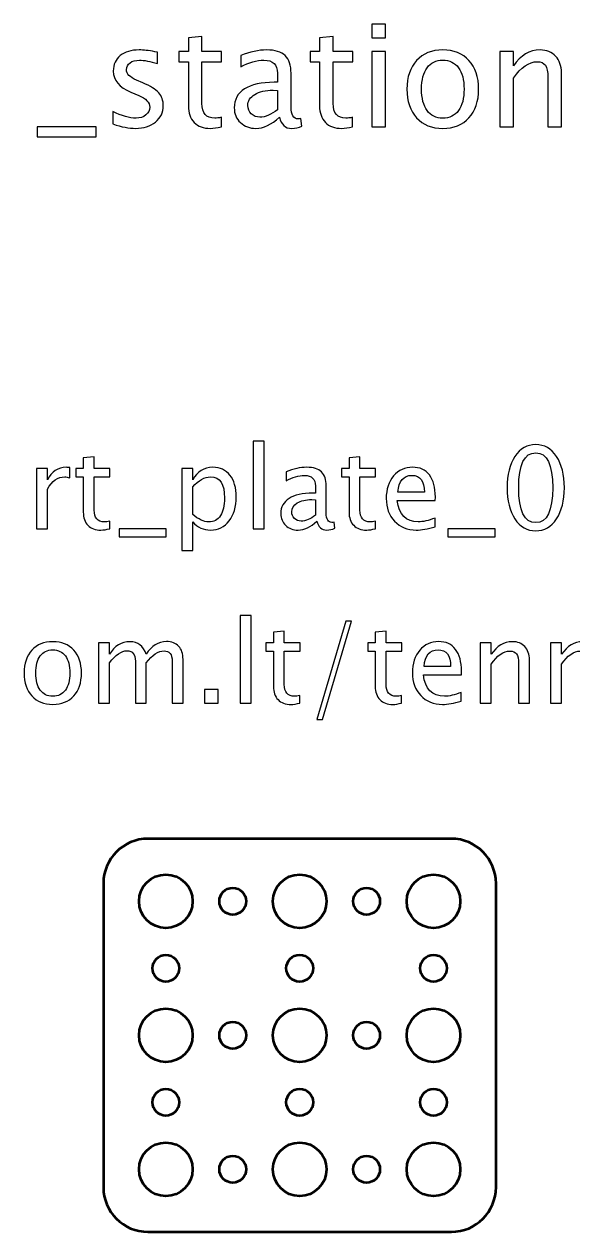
# Model space of a CAD drawing. Header units: centimetres. Extents: x -21.6 to 21.6, y -13.7 to 21.9.
# Drawn here: x -10.59 to -4.44, y 8.3 to 21.82 of the extents above; entities that cross this region are included whole.
import ezdxf

# ---------------------------------------------------------------- set-up
doc = ezdxf.new("R2010")
doc.units = ezdxf.units.CM
doc.header["$MEASUREMENT"] = 0
doc.layers.add('Layer 1', color=7, linetype='Continuous')

msp = doc.modelspace()

# ---------------------------------------------------------------- linework, layer by layer
at = {"layer": 'Layer 1', "lineweight": 53}
for centre, major_axis in [((-8.99999, 11.99999), (0, 0.30001)), ((-7.49999, 11.99999), (0, 0.30001)), ((-5.99999, 11.99999), (0, 0.30001)), ((-8.25, 12), (0, 0.15)), ((-6.75, 12), (0, 0.15)), ((-9, 11.25), (0, 0.15)), ((-7.5, 11.25), (0, 0.15)), ((-6, 11.25), (0, 0.15)), ((-8.99999, 10.49999), (0, 0.30001)), ((-7.49999, 10.49999), (0, 0.30001)), ((-5.99999, 10.49999), (0, 0.30001)), ((-8.25, 10.5), (0, 0.15)), ((-6.75, 10.5), (0, 0.15)), ((-9, 9.75), (0, 0.15)), ((-7.5, 9.75), (0, 0.15)), ((-6, 9.75), (0, 0.15)), ((-8.99999, 8.99999), (0, 0.30001)), ((-7.49999, 8.99999), (0, 0.30001)), ((-5.99999, 8.99999), (0, 0.30001)), ((-8.25, 9), (0, 0.15)), ((-6.75, 9), (0, 0.15))]:
    msp.add_ellipse(centre, major_axis=major_axis, ratio=1, dxfattribs=at)
at = {"layer": 'Layer 1'}
for points, knots in [([(-6.68978, 21.6658), (-6.68978, 21.6658), (-6.68978, 21.8182), (-6.68978, 21.8182), (-6.68978, 21.8182), (-6.68978, 21.8182), (-6.53738, 21.8182), (-6.53738, 21.8182), (-6.53738, 21.8182), (-6.53738, 21.8182), (-6.53738, 21.6658), (-6.53738, 21.6658), (-6.53738, 21.6658), (-6.53738, 21.6658), (-6.68978, 21.6658), (-6.68978, 21.6658)], [0, 0, 0, 0, 0.2, 0.2, 0.2, 0.2, 0.4, 0.4, 0.4, 0.4, 0.6, 0.6, 0.6, 0.6, 1, 1, 1, 1]), ([(-8.37756, 20.6707), (-8.42466, 20.65774), (-8.46567, 20.65139), (-8.50033, 20.65139), (-8.50033, 20.65139), (-8.57812, 20.65139), (-8.63871, 20.67362), (-8.6821, 20.71807), (-8.6821, 20.71807), (-8.72575, 20.76252), (-8.74745, 20.82416), (-8.74745, 20.90327), (-8.74745, 20.90327), (-8.74745, 20.90327), (-8.74745, 21.39752), (-8.74745, 21.39752), (-8.74745, 21.39752), (-8.74745, 21.39752), (-8.85275, 21.39752), (-8.85275, 21.39752), (-8.85275, 21.39752), (-8.85275, 21.39752), (-8.85275, 21.51182), (-8.85275, 21.51182), (-8.85275, 21.51182), (-8.85275, 21.51182), (-8.74745, 21.51182), (-8.74745, 21.51182), (-8.74745, 21.51182), (-8.74745, 21.51182), (-8.74745, 21.66395), (-8.74745, 21.66395), (-8.74745, 21.66395), (-8.74745, 21.66395), (-8.59505, 21.6785), (-8.59505, 21.6785), (-8.59505, 21.6785), (-8.59505, 21.6785), (-8.59505, 21.51182), (-8.59505, 21.51182), (-8.59505, 21.51182), (-8.59505, 21.51182), (-8.37439, 21.51182), (-8.37439, 21.51182), (-8.37439, 21.51182), (-8.37439, 21.51182), (-8.37439, 21.39752), (-8.37439, 21.39752), (-8.37439, 21.39752), (-8.37439, 21.39752), (-8.59505, 21.39752), (-8.59505, 21.39752), (-8.59505, 21.39752), (-8.59505, 21.39752), (-8.59505, 20.93079), (-8.59505, 20.93079), (-8.59505, 20.93079), (-8.59505, 20.82072), (-8.54716, 20.76569), (-8.45165, 20.76569), (-8.45165, 20.76569), (-8.43127, 20.76569), (-8.40667, 20.76913), (-8.37756, 20.77574), (-8.37756, 20.77574), (-8.37756, 20.77574), (-8.37756, 20.6707), (-8.37756, 20.6707)], [0, 0, 0, 0, 0.05555556, 0.05555556, 0.05555556, 0.05555556, 0.11111111, 0.11111111, 0.11111111, 0.11111111, 0.16666667, 0.16666667, 0.16666667, 0.16666667, 0.22222222, 0.22222222, 0.22222222, 0.22222222, 0.27777778, 0.27777778, 0.27777778, 0.27777778, 0.33333333, 0.33333333, 0.33333333, 0.33333333, 0.38888889, 0.38888889, 0.38888889, 0.38888889, 0.44444444, 0.44444444, 0.44444444, 0.44444444, 0.5, 0.5, 0.5, 0.5, 0.55555556, 0.55555556, 0.55555556, 0.55555556, 0.61111111, 0.61111111, 0.61111111, 0.61111111, 0.66666667, 0.66666667, 0.66666667, 0.66666667, 0.72222222, 0.72222222, 0.72222222, 0.72222222, 0.77777778, 0.77777778, 0.77777778, 0.77777778, 0.83333333, 0.83333333, 0.83333333, 0.83333333, 0.88888889, 0.88888889, 0.88888889, 0.88888889, 1, 1, 1, 1]), ([(-6.90727, 20.6707), (-6.95437, 20.65774), (-6.99538, 20.65139), (-7.03004, 20.65139), (-7.03004, 20.65139), (-7.10783, 20.65139), (-7.16842, 20.67362), (-7.21181, 20.71807), (-7.21181, 20.71807), (-7.25546, 20.76252), (-7.27716, 20.82416), (-7.27716, 20.90327), (-7.27716, 20.90327), (-7.27716, 20.90327), (-7.27716, 21.39752), (-7.27716, 21.39752), (-7.27716, 21.39752), (-7.27716, 21.39752), (-7.38246, 21.39752), (-7.38246, 21.39752), (-7.38246, 21.39752), (-7.38246, 21.39752), (-7.38246, 21.51182), (-7.38246, 21.51182), (-7.38246, 21.51182), (-7.38246, 21.51182), (-7.27716, 21.51182), (-7.27716, 21.51182), (-7.27716, 21.51182), (-7.27716, 21.51182), (-7.27716, 21.66395), (-7.27716, 21.66395), (-7.27716, 21.66395), (-7.27716, 21.66395), (-7.12476, 21.6785), (-7.12476, 21.6785), (-7.12476, 21.6785), (-7.12476, 21.6785), (-7.12476, 21.51182), (-7.12476, 21.51182), (-7.12476, 21.51182), (-7.12476, 21.51182), (-6.9041, 21.51182), (-6.9041, 21.51182), (-6.9041, 21.51182), (-6.9041, 21.51182), (-6.9041, 21.39752), (-6.9041, 21.39752), (-6.9041, 21.39752), (-6.9041, 21.39752), (-7.12476, 21.39752), (-7.12476, 21.39752), (-7.12476, 21.39752), (-7.12476, 21.39752), (-7.12476, 20.93079), (-7.12476, 20.93079), (-7.12476, 20.93079), (-7.12476, 20.82072), (-7.07687, 20.76569), (-6.98136, 20.76569), (-6.98136, 20.76569), (-6.96098, 20.76569), (-6.93638, 20.76913), (-6.90727, 20.77574), (-6.90727, 20.77574), (-6.90727, 20.77574), (-6.90727, 20.6707), (-6.90727, 20.6707)], [0, 0, 0, 0, 0.05555556, 0.05555556, 0.05555556, 0.05555556, 0.11111111, 0.11111111, 0.11111111, 0.11111111, 0.16666667, 0.16666667, 0.16666667, 0.16666667, 0.22222222, 0.22222222, 0.22222222, 0.22222222, 0.27777778, 0.27777778, 0.27777778, 0.27777778, 0.33333333, 0.33333333, 0.33333333, 0.33333333, 0.38888889, 0.38888889, 0.38888889, 0.38888889, 0.44444444, 0.44444444, 0.44444444, 0.44444444, 0.5, 0.5, 0.5, 0.5, 0.55555556, 0.55555556, 0.55555556, 0.55555556, 0.61111111, 0.61111111, 0.61111111, 0.61111111, 0.66666667, 0.66666667, 0.66666667, 0.66666667, 0.72222222, 0.72222222, 0.72222222, 0.72222222, 0.77777778, 0.77777778, 0.77777778, 0.77777778, 0.83333333, 0.83333333, 0.83333333, 0.83333333, 0.88888889, 0.88888889, 0.88888889, 0.88888889, 1, 1, 1, 1]), ([(-9.59332, 20.7006), (-9.59332, 20.7006), (-9.59332, 20.8403), (-9.59332, 20.8403), (-9.59332, 20.8403), (-9.49357, 20.79056), (-9.40706, 20.76569), (-9.33324, 20.76569), (-9.33324, 20.76569), (-9.28932, 20.76569), (-9.2528, 20.7776), (-9.22396, 20.80141), (-9.22396, 20.80141), (-9.19512, 20.82496), (-9.18057, 20.85459), (-9.18057, 20.89031), (-9.18057, 20.89031), (-9.18057, 20.94243), (-9.22105, 20.98556), (-9.30202, 21.01969), (-9.30202, 21.01969), (-9.30202, 21.01969), (-9.39118, 21.05753), (-9.39118, 21.05753), (-9.39118, 21.05753), (-9.52268, 21.11203), (-9.58856, 21.19088), (-9.58856, 21.29327), (-9.58856, 21.29327), (-9.58856, 21.36656), (-9.56263, 21.42424), (-9.51077, 21.46631), (-9.51077, 21.46631), (-9.45891, 21.50838), (-9.38774, 21.52928), (-9.29752, 21.52928), (-9.29752, 21.52928), (-9.25069, 21.52928), (-9.19248, 21.52293), (-9.12342, 21.50996), (-9.12342, 21.50996), (-9.12342, 21.50996), (-9.09167, 21.50388), (-9.09167, 21.50388), (-9.09167, 21.50388), (-9.09167, 21.50388), (-9.09167, 21.37688), (-9.09167, 21.37688), (-9.09167, 21.37688), (-9.1766, 21.40228), (-9.24434, 21.41498), (-9.29487, 21.41498), (-9.29487, 21.41498), (-9.33932, 21.41498), (-9.37451, 21.40519), (-9.40123, 21.38587), (-9.40123, 21.38587), (-9.42769, 21.36656), (-9.44092, 21.34063), (-9.44092, 21.30809), (-9.44092, 21.30809), (-9.44092, 21.26231), (-9.40388, 21.22342), (-9.32953, 21.19193), (-9.32953, 21.19193), (-9.32953, 21.19193), (-9.25624, 21.16098), (-9.25624, 21.16098), (-9.25624, 21.16098), (-9.17316, 21.12605), (-9.11443, 21.08901), (-9.08003, 21.05012), (-9.08003, 21.05012), (-9.04537, 21.01122), (-9.02817, 20.96254), (-9.02817, 20.90433), (-9.02817, 20.90433), (-9.02817, 20.83051), (-9.05728, 20.76992), (-9.11575, 20.72256), (-9.11575, 20.72256), (-9.17396, 20.6752), (-9.24857, 20.65139), (-9.33932, 20.65139), (-9.33932, 20.65139), (-9.40917, 20.65139), (-9.49357, 20.66779), (-9.59332, 20.7006)], [0, 0, 0, 0, 0.04347826, 0.04347826, 0.04347826, 0.04347826, 0.08695652, 0.08695652, 0.08695652, 0.08695652, 0.13043478, 0.13043478, 0.13043478, 0.13043478, 0.17391304, 0.17391304, 0.17391304, 0.17391304, 0.2173913, 0.2173913, 0.2173913, 0.2173913, 0.26086957, 0.26086957, 0.26086957, 0.26086957, 0.30434783, 0.30434783, 0.30434783, 0.30434783, 0.34782609, 0.34782609, 0.34782609, 0.34782609, 0.39130435, 0.39130435, 0.39130435, 0.39130435, 0.43478261, 0.43478261, 0.43478261, 0.43478261, 0.47826087, 0.47826087, 0.47826087, 0.47826087, 0.52173913, 0.52173913, 0.52173913, 0.52173913, 0.56521739, 0.56521739, 0.56521739, 0.56521739, 0.60869565, 0.60869565, 0.60869565, 0.60869565, 0.65217391, 0.65217391, 0.65217391, 0.65217391, 0.69565217, 0.69565217, 0.69565217, 0.69565217, 0.73913043, 0.73913043, 0.73913043, 0.73913043, 0.7826087, 0.7826087, 0.7826087, 0.7826087, 0.82608696, 0.82608696, 0.82608696, 0.82608696, 0.86956522, 0.86956522, 0.86956522, 0.86956522, 0.91304348, 0.91304348, 0.91304348, 0.91304348, 1, 1, 1, 1]), ([(-7.72642, 20.7776), (-7.81796, 20.69346), (-7.90607, 20.65139), (-7.99074, 20.65139), (-7.99074, 20.65139), (-8.06032, 20.65139), (-8.11827, 20.67309), (-8.16404, 20.71674), (-8.16404, 20.71674), (-8.21008, 20.7604), (-8.23309, 20.81543), (-8.23309, 20.88184), (-8.23309, 20.88184), (-8.23309, 20.97365), (-8.19447, 21.0443), (-8.11721, 21.09351), (-8.11721, 21.09351), (-8.03995, 21.14272), (-7.92909, 21.16733), (-7.78463, 21.16733), (-7.78463, 21.16733), (-7.78463, 21.16733), (-7.74891, 21.16733), (-7.74891, 21.16733), (-7.74891, 21.16733), (-7.74891, 21.16733), (-7.74891, 21.26866), (-7.74891, 21.26866), (-7.74891, 21.26866), (-7.74891, 21.36629), (-7.79971, 21.41498), (-7.90157, 21.41498), (-7.90157, 21.41498), (-7.98042, 21.41498), (-8.06667, 21.39011), (-8.16007, 21.34037), (-8.16007, 21.34037), (-8.16007, 21.34037), (-8.16007, 21.46578), (-8.16007, 21.46578), (-8.16007, 21.46578), (-8.05741, 21.50811), (-7.96057, 21.52928), (-7.86982, 21.52928), (-7.86982, 21.52928), (-7.77642, 21.52928), (-7.70737, 21.50811), (-7.66318, 21.46551), (-7.66318, 21.46551), (-7.61873, 21.42292), (-7.59651, 21.3573), (-7.59651, 21.26866), (-7.59651, 21.26866), (-7.59651, 21.26866), (-7.59651, 20.88846), (-7.59651, 20.88846), (-7.59651, 20.88846), (-7.59651, 20.80141), (-7.56978, 20.75775), (-7.51607, 20.75775), (-7.51607, 20.75775), (-7.50946, 20.75775), (-7.49967, 20.75881), (-7.48671, 20.76093), (-7.48671, 20.76093), (-7.48671, 20.76093), (-7.47586, 20.67626), (-7.47586, 20.67626), (-7.47586, 20.67626), (-7.51052, 20.65959), (-7.54862, 20.65139), (-7.59042, 20.65139), (-7.59042, 20.65139), (-7.66159, 20.65139), (-7.70684, 20.69346), (-7.72642, 20.7776)], [0, 0, 0, 0, 0.05, 0.05, 0.05, 0.05, 0.1, 0.1, 0.1, 0.1, 0.15, 0.15, 0.15, 0.15, 0.2, 0.2, 0.2, 0.2, 0.25, 0.25, 0.25, 0.25, 0.3, 0.3, 0.3, 0.3, 0.35, 0.35, 0.35, 0.35, 0.4, 0.4, 0.4, 0.4, 0.45, 0.45, 0.45, 0.45, 0.5, 0.5, 0.5, 0.5, 0.55, 0.55, 0.55, 0.55, 0.6, 0.6, 0.6, 0.6, 0.65, 0.65, 0.65, 0.65, 0.7, 0.7, 0.7, 0.7, 0.75, 0.75, 0.75, 0.75, 0.8, 0.8, 0.8, 0.8, 0.85, 0.85, 0.85, 0.85, 0.9, 0.9, 0.9, 0.9, 1, 1, 1, 1]), ([(-6.68978, 20.67044), (-6.68978, 20.67044), (-6.68978, 21.51182), (-6.68978, 21.51182), (-6.68978, 21.51182), (-6.68978, 21.51182), (-6.53738, 21.51182), (-6.53738, 21.51182), (-6.53738, 21.51182), (-6.53738, 21.51182), (-6.53738, 20.67044), (-6.53738, 20.67044), (-6.53738, 20.67044), (-6.53738, 20.67044), (-6.68978, 20.67044), (-6.68978, 20.67044)], [0, 0, 0, 0, 0.2, 0.2, 0.2, 0.2, 0.4, 0.4, 0.4, 0.4, 0.6, 0.6, 0.6, 0.6, 1, 1, 1, 1]), ([(-5.89603, 20.65139), (-6.01959, 20.65139), (-6.11748, 20.69081), (-6.18945, 20.76966), (-6.18945, 20.76966), (-6.26168, 20.8485), (-6.29766, 20.95566), (-6.29766, 21.09086), (-6.29766, 21.09086), (-6.29766, 21.2258), (-6.26168, 21.33269), (-6.18945, 21.41127), (-6.18945, 21.41127), (-6.11748, 21.48985), (-6.01959, 21.52928), (-5.89603, 21.52928), (-5.89603, 21.52928), (-5.77247, 21.52928), (-5.67457, 21.48985), (-5.6026, 21.41127), (-5.6026, 21.41127), (-5.53037, 21.33269), (-5.49439, 21.2258), (-5.49439, 21.09086), (-5.49439, 21.09086), (-5.49439, 20.95566), (-5.53037, 20.8485), (-5.6026, 20.76966), (-5.6026, 20.76966), (-5.67457, 20.69081), (-5.77247, 20.65139), (-5.89603, 20.65139)], [0, 0, 0, 0, 0.11111111, 0.11111111, 0.11111111, 0.11111111, 0.22222222, 0.22222222, 0.22222222, 0.22222222, 0.33333333, 0.33333333, 0.33333333, 0.33333333, 0.44444444, 0.44444444, 0.44444444, 0.44444444, 0.55555556, 0.55555556, 0.55555556, 0.55555556, 0.66666667, 0.66666667, 0.66666667, 0.66666667, 0.77777778, 0.77777778, 0.77777778, 0.77777778, 1, 1, 1, 1]), ([(-5.25574, 20.67044), (-5.25574, 20.67044), (-5.25574, 21.51182), (-5.25574, 21.51182), (-5.25574, 21.51182), (-5.25574, 21.51182), (-5.10334, 21.51182), (-5.10334, 21.51182), (-5.10334, 21.51182), (-5.10334, 21.51182), (-5.10334, 21.3528), (-5.10334, 21.3528), (-5.10334, 21.3528), (-5.02264, 21.47054), (-4.92369, 21.52928), (-4.80674, 21.52928), (-4.80674, 21.52928), (-4.73319, 21.52928), (-4.67471, 21.50626), (-4.63159, 21.45996), (-4.63159, 21.45996), (-4.58846, 21.41392), (-4.56676, 21.35174), (-4.56676, 21.27395), (-4.56676, 21.27395), (-4.56676, 21.27395), (-4.56676, 20.67044), (-4.56676, 20.67044), (-4.56676, 20.67044), (-4.56676, 20.67044), (-4.71916, 20.67044), (-4.71916, 20.67044), (-4.71916, 20.67044), (-4.71916, 20.67044), (-4.71916, 21.22421), (-4.71916, 21.22421), (-4.71916, 21.22421), (-4.71916, 21.28665), (-4.72843, 21.3311), (-4.74668, 21.35756), (-4.74668, 21.35756), (-4.7652, 21.38429), (-4.79563, 21.39752), (-4.83823, 21.39752), (-4.83823, 21.39752), (-4.93189, 21.39752), (-5.02026, 21.3364), (-5.10334, 21.21416), (-5.10334, 21.21416), (-5.10334, 21.21416), (-5.10334, 20.67044), (-5.10334, 20.67044), (-5.10334, 20.67044), (-5.10334, 20.67044), (-5.25574, 20.67044), (-5.25574, 20.67044)], [0, 0, 0, 0, 0.06666667, 0.06666667, 0.06666667, 0.06666667, 0.13333333, 0.13333333, 0.13333333, 0.13333333, 0.2, 0.2, 0.2, 0.2, 0.26666667, 0.26666667, 0.26666667, 0.26666667, 0.33333333, 0.33333333, 0.33333333, 0.33333333, 0.4, 0.4, 0.4, 0.4, 0.46666667, 0.46666667, 0.46666667, 0.46666667, 0.53333333, 0.53333333, 0.53333333, 0.53333333, 0.6, 0.6, 0.6, 0.6, 0.66666667, 0.66666667, 0.66666667, 0.66666667, 0.73333333, 0.73333333, 0.73333333, 0.73333333, 0.8, 0.8, 0.8, 0.8, 0.86666667, 0.86666667, 0.86666667, 0.86666667, 1, 1, 1, 1]), ([(-5.89629, 20.76569), (-5.82089, 20.76569), (-5.76215, 20.794), (-5.72034, 20.85089), (-5.72034, 20.85089), (-5.6788, 20.90751), (-5.6579, 20.98768), (-5.6579, 21.09086), (-5.6579, 21.09086), (-5.6579, 21.19379), (-5.6788, 21.27369), (-5.72034, 21.33031), (-5.72034, 21.33031), (-5.76215, 21.38667), (-5.82089, 21.41498), (-5.89629, 21.41498), (-5.89629, 21.41498), (-5.97196, 21.41498), (-6.0307, 21.38667), (-6.07198, 21.33031), (-6.07198, 21.33031), (-6.11351, 21.27369), (-6.13415, 21.19379), (-6.13415, 21.09086), (-6.13415, 21.09086), (-6.13415, 20.98768), (-6.11351, 20.90751), (-6.07198, 20.85089), (-6.07198, 20.85089), (-6.0307, 20.794), (-5.97196, 20.76569), (-5.89629, 20.76569)], [0, 0, 0, 0, 0.11111111, 0.11111111, 0.11111111, 0.11111111, 0.22222222, 0.22222222, 0.22222222, 0.22222222, 0.33333333, 0.33333333, 0.33333333, 0.33333333, 0.44444444, 0.44444444, 0.44444444, 0.44444444, 0.55555556, 0.55555556, 0.55555556, 0.55555556, 0.66666667, 0.66666667, 0.66666667, 0.66666667, 0.77777778, 0.77777778, 0.77777778, 0.77777778, 1, 1, 1, 1]), ([(-7.74891, 20.86068), (-7.74891, 20.86068), (-7.74891, 21.07684), (-7.74891, 21.07684), (-7.74891, 21.07684), (-7.74891, 21.07684), (-7.79786, 21.07843), (-7.79786, 21.07843), (-7.79786, 21.07843), (-7.88252, 21.07843), (-7.95078, 21.06282), (-8.00291, 21.0316), (-8.00291, 21.0316), (-8.05477, 21.00011), (-8.08069, 20.95857), (-8.08069, 20.90671), (-8.08069, 20.90671), (-8.08069, 20.87047), (-8.06773, 20.83977), (-8.04207, 20.81464), (-8.04207, 20.81464), (-8.01614, 20.7895), (-7.98465, 20.7768), (-7.94734, 20.7768), (-7.94734, 20.7768), (-7.88384, 20.7768), (-7.8177, 20.80485), (-7.74891, 20.86068)], [0, 0, 0, 0, 0.125, 0.125, 0.125, 0.125, 0.25, 0.25, 0.25, 0.25, 0.375, 0.375, 0.375, 0.375, 0.5, 0.5, 0.5, 0.5, 0.625, 0.625, 0.625, 0.625, 0.75, 0.75, 0.75, 0.75, 1, 1, 1, 1]), ([(-10.44263, 20.55614), (-10.44263, 20.55614), (-10.44263, 20.67044), (-10.44263, 20.67044), (-10.44263, 20.67044), (-10.44263, 20.67044), (-9.78223, 20.67044), (-9.78223, 20.67044), (-9.78223, 20.67044), (-9.78223, 20.67044), (-9.78223, 20.55614), (-9.78223, 20.55614), (-9.78223, 20.55614), (-9.78223, 20.55614), (-10.44263, 20.55614), (-10.44263, 20.55614)], [0, 0, 0, 0, 0.2, 0.2, 0.2, 0.2, 0.4, 0.4, 0.4, 0.4, 0.6, 0.6, 0.6, 0.6, 1, 1, 1, 1]), ([(-8.02028, 16.17044), (-8.02028, 16.17044), (-8.02028, 17.14961), (-8.02028, 17.14961), (-8.02028, 17.14961), (-8.02028, 17.14961), (-7.89836, 17.14961), (-7.89836, 17.14961), (-7.89836, 17.14961), (-7.89836, 17.14961), (-7.89836, 16.17044), (-7.89836, 16.17044), (-7.89836, 16.17044), (-7.89836, 16.17044), (-8.02028, 16.17044), (-8.02028, 16.17044)], [0, 0, 0, 0, 0.2, 0.2, 0.2, 0.2, 0.4, 0.4, 0.4, 0.4, 0.6, 0.6, 0.6, 0.6, 1, 1, 1, 1]), ([(-4.85502, 16.14758), (-4.95133, 16.14758), (-5.02901, 16.19182), (-5.08785, 16.28008), (-5.08785, 16.28008), (-5.14691, 16.36835), (-5.17633, 16.48477), (-5.17633, 16.62955), (-5.17633, 16.62955), (-5.17633, 16.77433), (-5.14691, 16.89074), (-5.08785, 16.97901), (-5.08785, 16.97901), (-5.02901, 17.06727), (-4.95133, 17.11151), (-4.85502, 17.11151), (-4.85502, 17.11151), (-4.75829, 17.11151), (-4.68061, 17.06748), (-4.62176, 16.97943), (-4.62176, 16.97943), (-4.56313, 16.89138), (-4.53371, 16.77475), (-4.53371, 16.62955), (-4.53371, 16.62955), (-4.53371, 16.48477), (-4.56313, 16.36835), (-4.62176, 16.28008), (-4.62176, 16.28008), (-4.68061, 16.19182), (-4.75829, 16.14758), (-4.85502, 16.14758)], [0, 0, 0, 0, 0.11111111, 0.11111111, 0.11111111, 0.11111111, 0.22222222, 0.22222222, 0.22222222, 0.22222222, 0.33333333, 0.33333333, 0.33333333, 0.33333333, 0.44444444, 0.44444444, 0.44444444, 0.44444444, 0.55555556, 0.55555556, 0.55555556, 0.55555556, 0.66666667, 0.66666667, 0.66666667, 0.66666667, 0.77777778, 0.77777778, 0.77777778, 0.77777778, 1, 1, 1, 1]), ([(-9.62852, 16.17065), (-9.6662, 16.16028), (-9.699, 16.1552), (-9.72673, 16.1552), (-9.72673, 16.1552), (-9.78896, 16.1552), (-9.83743, 16.17298), (-9.87215, 16.20854), (-9.87215, 16.20854), (-9.90707, 16.2441), (-9.92443, 16.29342), (-9.92443, 16.35671), (-9.92443, 16.35671), (-9.92443, 16.35671), (-9.92443, 16.7521), (-9.92443, 16.7521), (-9.92443, 16.7521), (-9.92443, 16.7521), (-10.00867, 16.7521), (-10.00867, 16.7521), (-10.00867, 16.7521), (-10.00867, 16.7521), (-10.00867, 16.84354), (-10.00867, 16.84354), (-10.00867, 16.84354), (-10.00867, 16.84354), (-9.92443, 16.84354), (-9.92443, 16.84354), (-9.92443, 16.84354), (-9.92443, 16.84354), (-9.92443, 16.96525), (-9.92443, 16.96525), (-9.92443, 16.96525), (-9.92443, 16.96525), (-9.80251, 16.97689), (-9.80251, 16.97689), (-9.80251, 16.97689), (-9.80251, 16.97689), (-9.80251, 16.84354), (-9.80251, 16.84354), (-9.80251, 16.84354), (-9.80251, 16.84354), (-9.62598, 16.84354), (-9.62598, 16.84354), (-9.62598, 16.84354), (-9.62598, 16.84354), (-9.62598, 16.7521), (-9.62598, 16.7521), (-9.62598, 16.7521), (-9.62598, 16.7521), (-9.80251, 16.7521), (-9.80251, 16.7521), (-9.80251, 16.7521), (-9.80251, 16.7521), (-9.80251, 16.37872), (-9.80251, 16.37872), (-9.80251, 16.37872), (-9.80251, 16.29067), (-9.7642, 16.24664), (-9.68779, 16.24664), (-9.68779, 16.24664), (-9.67149, 16.24664), (-9.6518, 16.24939), (-9.62852, 16.25468), (-9.62852, 16.25468), (-9.62852, 16.25468), (-9.62852, 16.17065), (-9.62852, 16.17065)], [0, 0, 0, 0, 0.05555556, 0.05555556, 0.05555556, 0.05555556, 0.11111111, 0.11111111, 0.11111111, 0.11111111, 0.16666667, 0.16666667, 0.16666667, 0.16666667, 0.22222222, 0.22222222, 0.22222222, 0.22222222, 0.27777778, 0.27777778, 0.27777778, 0.27777778, 0.33333333, 0.33333333, 0.33333333, 0.33333333, 0.38888889, 0.38888889, 0.38888889, 0.38888889, 0.44444444, 0.44444444, 0.44444444, 0.44444444, 0.5, 0.5, 0.5, 0.5, 0.55555556, 0.55555556, 0.55555556, 0.55555556, 0.61111111, 0.61111111, 0.61111111, 0.61111111, 0.66666667, 0.66666667, 0.66666667, 0.66666667, 0.72222222, 0.72222222, 0.72222222, 0.72222222, 0.77777778, 0.77777778, 0.77777778, 0.77777778, 0.83333333, 0.83333333, 0.83333333, 0.83333333, 0.88888889, 0.88888889, 0.88888889, 0.88888889, 1, 1, 1, 1]), ([(-6.65101, 16.17065), (-6.68869, 16.16028), (-6.72149, 16.1552), (-6.74922, 16.1552), (-6.74922, 16.1552), (-6.81145, 16.1552), (-6.85992, 16.17298), (-6.89464, 16.20854), (-6.89464, 16.20854), (-6.92956, 16.2441), (-6.94692, 16.29342), (-6.94692, 16.35671), (-6.94692, 16.35671), (-6.94692, 16.35671), (-6.94692, 16.7521), (-6.94692, 16.7521), (-6.94692, 16.7521), (-6.94692, 16.7521), (-7.03116, 16.7521), (-7.03116, 16.7521), (-7.03116, 16.7521), (-7.03116, 16.7521), (-7.03116, 16.84354), (-7.03116, 16.84354), (-7.03116, 16.84354), (-7.03116, 16.84354), (-6.94692, 16.84354), (-6.94692, 16.84354), (-6.94692, 16.84354), (-6.94692, 16.84354), (-6.94692, 16.96525), (-6.94692, 16.96525), (-6.94692, 16.96525), (-6.94692, 16.96525), (-6.825, 16.97689), (-6.825, 16.97689), (-6.825, 16.97689), (-6.825, 16.97689), (-6.825, 16.84354), (-6.825, 16.84354), (-6.825, 16.84354), (-6.825, 16.84354), (-6.64847, 16.84354), (-6.64847, 16.84354), (-6.64847, 16.84354), (-6.64847, 16.84354), (-6.64847, 16.7521), (-6.64847, 16.7521), (-6.64847, 16.7521), (-6.64847, 16.7521), (-6.825, 16.7521), (-6.825, 16.7521), (-6.825, 16.7521), (-6.825, 16.7521), (-6.825, 16.37872), (-6.825, 16.37872), (-6.825, 16.37872), (-6.825, 16.29067), (-6.78669, 16.24664), (-6.71028, 16.24664), (-6.71028, 16.24664), (-6.69398, 16.24664), (-6.67429, 16.24939), (-6.65101, 16.25468), (-6.65101, 16.25468), (-6.65101, 16.25468), (-6.65101, 16.17065), (-6.65101, 16.17065)], [0, 0, 0, 0, 0.05555556, 0.05555556, 0.05555556, 0.05555556, 0.11111111, 0.11111111, 0.11111111, 0.11111111, 0.16666667, 0.16666667, 0.16666667, 0.16666667, 0.22222222, 0.22222222, 0.22222222, 0.22222222, 0.27777778, 0.27777778, 0.27777778, 0.27777778, 0.33333333, 0.33333333, 0.33333333, 0.33333333, 0.38888889, 0.38888889, 0.38888889, 0.38888889, 0.44444444, 0.44444444, 0.44444444, 0.44444444, 0.5, 0.5, 0.5, 0.5, 0.55555556, 0.55555556, 0.55555556, 0.55555556, 0.61111111, 0.61111111, 0.61111111, 0.61111111, 0.66666667, 0.66666667, 0.66666667, 0.66666667, 0.72222222, 0.72222222, 0.72222222, 0.72222222, 0.77777778, 0.77777778, 0.77777778, 0.77777778, 0.83333333, 0.83333333, 0.83333333, 0.83333333, 0.88888889, 0.88888889, 0.88888889, 0.88888889, 1, 1, 1, 1]), ([(-4.85523, 16.23902), (-4.72802, 16.23902), (-4.66452, 16.3692), (-4.66452, 16.62955), (-4.66452, 16.62955), (-4.66452, 16.8899), (-4.72802, 17.02007), (-4.85523, 17.02007), (-4.85523, 17.02007), (-4.98202, 17.02007), (-5.04552, 16.8899), (-5.04552, 16.62955), (-5.04552, 16.62955), (-5.04552, 16.3692), (-4.98202, 16.23902), (-4.85523, 16.23902)], [0, 0, 0, 0, 0.2, 0.2, 0.2, 0.2, 0.4, 0.4, 0.4, 0.4, 0.6, 0.6, 0.6, 0.6, 1, 1, 1, 1]), ([(-10.44915, 16.17044), (-10.44915, 16.17044), (-10.44915, 16.84354), (-10.44915, 16.84354), (-10.44915, 16.84354), (-10.44915, 16.84354), (-10.32723, 16.84354), (-10.32723, 16.84354), (-10.32723, 16.84354), (-10.32723, 16.84354), (-10.32723, 16.71633), (-10.32723, 16.71633), (-10.32723, 16.71633), (-10.27876, 16.81052), (-10.20848, 16.85751), (-10.1162, 16.85751), (-10.1162, 16.85751), (-10.10371, 16.85751), (-10.09059, 16.85645), (-10.07704, 16.85434), (-10.07704, 16.85434), (-10.07704, 16.85434), (-10.07704, 16.74025), (-10.07704, 16.74025), (-10.07704, 16.74025), (-10.09821, 16.74723), (-10.11683, 16.75083), (-10.13292, 16.75083), (-10.13292, 16.75083), (-10.21039, 16.75083), (-10.27516, 16.70511), (-10.32723, 16.61346), (-10.32723, 16.61346), (-10.32723, 16.61346), (-10.32723, 16.17044), (-10.32723, 16.17044), (-10.32723, 16.17044), (-10.32723, 16.17044), (-10.44915, 16.17044), (-10.44915, 16.17044)], [0, 0, 0, 0, 0.09090909, 0.09090909, 0.09090909, 0.09090909, 0.18181818, 0.18181818, 0.18181818, 0.18181818, 0.27272727, 0.27272727, 0.27272727, 0.27272727, 0.36363636, 0.36363636, 0.36363636, 0.36363636, 0.45454545, 0.45454545, 0.45454545, 0.45454545, 0.54545455, 0.54545455, 0.54545455, 0.54545455, 0.63636364, 0.63636364, 0.63636364, 0.63636364, 0.72727273, 0.72727273, 0.72727273, 0.72727273, 0.81818182, 0.81818182, 0.81818182, 0.81818182, 1, 1, 1, 1]), ([(-8.81953, 15.92533), (-8.81953, 15.92533), (-8.81953, 16.84354), (-8.81953, 16.84354), (-8.81953, 16.84354), (-8.81953, 16.84354), (-8.69761, 16.84354), (-8.69761, 16.84354), (-8.69761, 16.84354), (-8.69761, 16.84354), (-8.69761, 16.71633), (-8.69761, 16.71633), (-8.69761, 16.71633), (-8.64766, 16.81052), (-8.57251, 16.85751), (-8.4724, 16.85751), (-8.4724, 16.85751), (-8.39133, 16.85751), (-8.32762, 16.82809), (-8.28105, 16.76903), (-8.28105, 16.76903), (-8.23448, 16.70998), (-8.2112, 16.62933), (-8.2112, 16.5271), (-8.2112, 16.5271), (-8.2112, 16.41576), (-8.23766, 16.3258), (-8.29036, 16.25765), (-8.29036, 16.25765), (-8.34307, 16.18928), (-8.41249, 16.1552), (-8.49843, 16.1552), (-8.49843, 16.1552), (-8.57823, 16.1552), (-8.64469, 16.18568), (-8.69761, 16.24685), (-8.69761, 16.24685), (-8.69761, 16.24685), (-8.69761, 15.92533), (-8.69761, 15.92533), (-8.69761, 15.92533), (-8.69761, 15.92533), (-8.81953, 15.92533), (-8.81953, 15.92533)], [0, 0, 0, 0, 0.08333333, 0.08333333, 0.08333333, 0.08333333, 0.16666667, 0.16666667, 0.16666667, 0.16666667, 0.25, 0.25, 0.25, 0.25, 0.33333333, 0.33333333, 0.33333333, 0.33333333, 0.41666667, 0.41666667, 0.41666667, 0.41666667, 0.5, 0.5, 0.5, 0.5, 0.58333333, 0.58333333, 0.58333333, 0.58333333, 0.66666667, 0.66666667, 0.66666667, 0.66666667, 0.75, 0.75, 0.75, 0.75, 0.83333333, 0.83333333, 0.83333333, 0.83333333, 1, 1, 1, 1]), ([(-7.30633, 16.25617), (-7.37956, 16.18886), (-7.45005, 16.1552), (-7.51778, 16.1552), (-7.51778, 16.1552), (-7.57345, 16.1552), (-7.61981, 16.17256), (-7.65642, 16.20748), (-7.65642, 16.20748), (-7.69325, 16.24241), (-7.71167, 16.28643), (-7.71167, 16.33956), (-7.71167, 16.33956), (-7.71167, 16.41301), (-7.68077, 16.46953), (-7.61896, 16.5089), (-7.61896, 16.5089), (-7.55715, 16.54827), (-7.46846, 16.56795), (-7.35289, 16.56795), (-7.35289, 16.56795), (-7.35289, 16.56795), (-7.32432, 16.56795), (-7.32432, 16.56795), (-7.32432, 16.56795), (-7.32432, 16.56795), (-7.32432, 16.64902), (-7.32432, 16.64902), (-7.32432, 16.64902), (-7.32432, 16.72712), (-7.36496, 16.76607), (-7.44645, 16.76607), (-7.44645, 16.76607), (-7.50953, 16.76607), (-7.57853, 16.74617), (-7.65325, 16.70638), (-7.65325, 16.70638), (-7.65325, 16.70638), (-7.65325, 16.80671), (-7.65325, 16.80671), (-7.65325, 16.80671), (-7.57112, 16.84058), (-7.49365, 16.85751), (-7.42105, 16.85751), (-7.42105, 16.85751), (-7.34633, 16.85751), (-7.29109, 16.84058), (-7.25574, 16.8065), (-7.25574, 16.8065), (-7.22018, 16.77242), (-7.2024, 16.71993), (-7.2024, 16.64902), (-7.2024, 16.64902), (-7.2024, 16.64902), (-7.2024, 16.34485), (-7.2024, 16.34485), (-7.2024, 16.34485), (-7.2024, 16.27522), (-7.18102, 16.24029), (-7.13805, 16.24029), (-7.13805, 16.24029), (-7.13276, 16.24029), (-7.12493, 16.24114), (-7.11456, 16.24283), (-7.11456, 16.24283), (-7.11456, 16.24283), (-7.10588, 16.1751), (-7.10588, 16.1751), (-7.10588, 16.1751), (-7.13361, 16.16176), (-7.16409, 16.1552), (-7.19753, 16.1552), (-7.19753, 16.1552), (-7.25447, 16.1552), (-7.29066, 16.18886), (-7.30633, 16.25617)], [0, 0, 0, 0, 0.05, 0.05, 0.05, 0.05, 0.1, 0.1, 0.1, 0.1, 0.15, 0.15, 0.15, 0.15, 0.2, 0.2, 0.2, 0.2, 0.25, 0.25, 0.25, 0.25, 0.3, 0.3, 0.3, 0.3, 0.35, 0.35, 0.35, 0.35, 0.4, 0.4, 0.4, 0.4, 0.45, 0.45, 0.45, 0.45, 0.5, 0.5, 0.5, 0.5, 0.55, 0.55, 0.55, 0.55, 0.6, 0.6, 0.6, 0.6, 0.65, 0.65, 0.65, 0.65, 0.7, 0.7, 0.7, 0.7, 0.75, 0.75, 0.75, 0.75, 0.8, 0.8, 0.8, 0.8, 0.85, 0.85, 0.85, 0.85, 0.9, 0.9, 0.9, 0.9, 1, 1, 1, 1]), ([(-5.98299, 16.19203), (-6.0649, 16.16748), (-6.13497, 16.1552), (-6.19339, 16.1552), (-6.19339, 16.1552), (-6.29308, 16.1552), (-6.37415, 16.18822), (-6.43659, 16.25405), (-6.43659, 16.25405), (-6.49903, 16.31988), (-6.53036, 16.40518), (-6.53036, 16.51017), (-6.53036, 16.51017), (-6.53036, 16.61198), (-6.50284, 16.69559), (-6.4476, 16.76099), (-6.4476, 16.76099), (-6.39235, 16.82618), (-6.32166, 16.85878), (-6.23551, 16.85878), (-6.23551, 16.85878), (-6.15402, 16.85878), (-6.09094, 16.82978), (-6.04649, 16.77179), (-6.04649, 16.77179), (-6.00204, 16.71379), (-5.97981, 16.63166), (-5.97981, 16.52519), (-5.97981, 16.52519), (-5.97981, 16.52519), (-5.98045, 16.48794), (-5.98045, 16.48794), (-5.98045, 16.48794), (-5.98045, 16.48794), (-6.4059, 16.48794), (-6.4059, 16.48794), (-6.4059, 16.48794), (-6.38812, 16.32707), (-6.30959, 16.24664), (-6.17053, 16.24664), (-6.17053, 16.24664), (-6.11951, 16.24664), (-6.05707, 16.26103), (-5.98299, 16.28982), (-5.98299, 16.28982), (-5.98299, 16.28982), (-5.98299, 16.19203), (-5.98299, 16.19203)], [0, 0, 0, 0, 0.07692308, 0.07692308, 0.07692308, 0.07692308, 0.15384615, 0.15384615, 0.15384615, 0.15384615, 0.23076923, 0.23076923, 0.23076923, 0.23076923, 0.30769231, 0.30769231, 0.30769231, 0.30769231, 0.38461538, 0.38461538, 0.38461538, 0.38461538, 0.46153846, 0.46153846, 0.46153846, 0.46153846, 0.53846154, 0.53846154, 0.53846154, 0.53846154, 0.61538462, 0.61538462, 0.61538462, 0.61538462, 0.69230769, 0.69230769, 0.69230769, 0.69230769, 0.76923077, 0.76923077, 0.76923077, 0.76923077, 0.84615385, 0.84615385, 0.84615385, 0.84615385, 1, 1, 1, 1]), ([(-6.39955, 16.57938), (-6.39955, 16.57938), (-6.10237, 16.57938), (-6.10237, 16.57938), (-6.10237, 16.57938), (-6.10237, 16.70469), (-6.14915, 16.76734), (-6.24249, 16.76734), (-6.24249, 16.76734), (-6.33647, 16.76734), (-6.38875, 16.70469), (-6.39955, 16.57938)], [0, 0, 0, 0, 0.25, 0.25, 0.25, 0.25, 0.5, 0.5, 0.5, 0.5, 1, 1, 1, 1]), ([(-8.69761, 16.33088), (-8.63474, 16.27479), (-8.57484, 16.24664), (-8.5179, 16.24664), (-8.5179, 16.24664), (-8.46181, 16.24664), (-8.41842, 16.27014), (-8.38794, 16.31691), (-8.38794, 16.31691), (-8.35725, 16.36369), (-8.34201, 16.42952), (-8.34201, 16.51461), (-8.34201, 16.51461), (-8.34201, 16.67209), (-8.39408, 16.75083), (-8.49822, 16.75083), (-8.49822, 16.75083), (-8.56638, 16.75083), (-8.63284, 16.714), (-8.69761, 16.64013), (-8.69761, 16.64013), (-8.69761, 16.64013), (-8.69761, 16.33088), (-8.69761, 16.33088)], [0, 0, 0, 0, 0.14285714, 0.14285714, 0.14285714, 0.14285714, 0.28571429, 0.28571429, 0.28571429, 0.28571429, 0.42857143, 0.42857143, 0.42857143, 0.42857143, 0.57142857, 0.57142857, 0.57142857, 0.57142857, 0.71428571, 0.71428571, 0.71428571, 0.71428571, 1, 1, 1, 1]), ([(-7.32432, 16.32263), (-7.32432, 16.32263), (-7.32432, 16.49556), (-7.32432, 16.49556), (-7.32432, 16.49556), (-7.32432, 16.49556), (-7.36348, 16.49683), (-7.36348, 16.49683), (-7.36348, 16.49683), (-7.43121, 16.49683), (-7.48582, 16.48434), (-7.52752, 16.45937), (-7.52752, 16.45937), (-7.56901, 16.43418), (-7.58975, 16.40095), (-7.58975, 16.35946), (-7.58975, 16.35946), (-7.58975, 16.33046), (-7.57938, 16.30591), (-7.55885, 16.2858), (-7.55885, 16.2858), (-7.5381, 16.26569), (-7.51291, 16.25553), (-7.48307, 16.25553), (-7.48307, 16.25553), (-7.43227, 16.25553), (-7.37935, 16.27797), (-7.32432, 16.32263)], [0, 0, 0, 0, 0.125, 0.125, 0.125, 0.125, 0.25, 0.25, 0.25, 0.25, 0.375, 0.375, 0.375, 0.375, 0.5, 0.5, 0.5, 0.5, 0.625, 0.625, 0.625, 0.625, 0.75, 0.75, 0.75, 0.75, 1, 1, 1, 1]), ([(-9.52311, 16.079), (-9.52311, 16.079), (-9.52311, 16.17044), (-9.52311, 16.17044), (-9.52311, 16.17044), (-9.52311, 16.17044), (-8.99479, 16.17044), (-8.99479, 16.17044), (-8.99479, 16.17044), (-8.99479, 16.17044), (-8.99479, 16.079), (-8.99479, 16.079), (-8.99479, 16.079), (-8.99479, 16.079), (-9.52311, 16.079), (-9.52311, 16.079)], [0, 0, 0, 0, 0.2, 0.2, 0.2, 0.2, 0.4, 0.4, 0.4, 0.4, 0.6, 0.6, 0.6, 0.6, 1, 1, 1, 1]), ([(-5.838, 16.079), (-5.838, 16.079), (-5.838, 16.17044), (-5.838, 16.17044), (-5.838, 16.17044), (-5.838, 16.17044), (-5.30968, 16.17044), (-5.30968, 16.17044), (-5.30968, 16.17044), (-5.30968, 16.17044), (-5.30968, 16.079), (-5.30968, 16.079), (-5.30968, 16.079), (-5.30968, 16.079), (-5.838, 16.079), (-5.838, 16.079)], [0, 0, 0, 0, 0.2, 0.2, 0.2, 0.2, 0.4, 0.4, 0.4, 0.4, 0.6, 0.6, 0.6, 0.6, 1, 1, 1, 1]), ([(-8.16677, 14.21887), (-8.16677, 14.21887), (-8.16677, 15.19804), (-8.16677, 15.19804), (-8.16677, 15.19804), (-8.16677, 15.19804), (-8.04485, 15.19804), (-8.04485, 15.19804), (-8.04485, 15.19804), (-8.04485, 15.19804), (-8.04485, 14.21887), (-8.04485, 14.21887), (-8.04485, 14.21887), (-8.04485, 14.21887), (-8.16677, 14.21887), (-8.16677, 14.21887)], [0, 0, 0, 0, 0.2, 0.2, 0.2, 0.2, 0.4, 0.4, 0.4, 0.4, 0.6, 0.6, 0.6, 0.6, 1, 1, 1, 1]), ([(-7.49875, 14.21908), (-7.53643, 14.20871), (-7.56923, 14.20363), (-7.59696, 14.20363), (-7.59696, 14.20363), (-7.65919, 14.20363), (-7.70766, 14.22141), (-7.74238, 14.25697), (-7.74238, 14.25697), (-7.7773, 14.29253), (-7.79466, 14.34185), (-7.79466, 14.40514), (-7.79466, 14.40514), (-7.79466, 14.40514), (-7.79466, 14.80053), (-7.79466, 14.80053), (-7.79466, 14.80053), (-7.79466, 14.80053), (-7.8789, 14.80053), (-7.8789, 14.80053), (-7.8789, 14.80053), (-7.8789, 14.80053), (-7.8789, 14.89197), (-7.8789, 14.89197), (-7.8789, 14.89197), (-7.8789, 14.89197), (-7.79466, 14.89197), (-7.79466, 14.89197), (-7.79466, 14.89197), (-7.79466, 14.89197), (-7.79466, 15.01368), (-7.79466, 15.01368), (-7.79466, 15.01368), (-7.79466, 15.01368), (-7.67274, 15.02532), (-7.67274, 15.02532), (-7.67274, 15.02532), (-7.67274, 15.02532), (-7.67274, 14.89197), (-7.67274, 14.89197), (-7.67274, 14.89197), (-7.67274, 14.89197), (-7.49621, 14.89197), (-7.49621, 14.89197), (-7.49621, 14.89197), (-7.49621, 14.89197), (-7.49621, 14.80053), (-7.49621, 14.80053), (-7.49621, 14.80053), (-7.49621, 14.80053), (-7.67274, 14.80053), (-7.67274, 14.80053), (-7.67274, 14.80053), (-7.67274, 14.80053), (-7.67274, 14.42715), (-7.67274, 14.42715), (-7.67274, 14.42715), (-7.67274, 14.3391), (-7.63443, 14.29507), (-7.55802, 14.29507), (-7.55802, 14.29507), (-7.54172, 14.29507), (-7.52203, 14.29782), (-7.49875, 14.30311), (-7.49875, 14.30311), (-7.49875, 14.30311), (-7.49875, 14.21908), (-7.49875, 14.21908)], [0, 0, 0, 0, 0.05555556, 0.05555556, 0.05555556, 0.05555556, 0.11111111, 0.11111111, 0.11111111, 0.11111111, 0.16666667, 0.16666667, 0.16666667, 0.16666667, 0.22222222, 0.22222222, 0.22222222, 0.22222222, 0.27777778, 0.27777778, 0.27777778, 0.27777778, 0.33333333, 0.33333333, 0.33333333, 0.33333333, 0.38888889, 0.38888889, 0.38888889, 0.38888889, 0.44444444, 0.44444444, 0.44444444, 0.44444444, 0.5, 0.5, 0.5, 0.5, 0.55555556, 0.55555556, 0.55555556, 0.55555556, 0.61111111, 0.61111111, 0.61111111, 0.61111111, 0.66666667, 0.66666667, 0.66666667, 0.66666667, 0.72222222, 0.72222222, 0.72222222, 0.72222222, 0.77777778, 0.77777778, 0.77777778, 0.77777778, 0.83333333, 0.83333333, 0.83333333, 0.83333333, 0.88888889, 0.88888889, 0.88888889, 0.88888889, 1, 1, 1, 1]), ([(-7.30952, 14.03472), (-7.30952, 14.03472), (-6.98292, 15.13708), (-6.98292, 15.13708), (-6.98292, 15.13708), (-6.98292, 15.13708), (-6.91836, 15.13708), (-6.91836, 15.13708), (-6.91836, 15.13708), (-6.91836, 15.13708), (-7.24496, 14.03472), (-7.24496, 14.03472), (-7.24496, 14.03472), (-7.24496, 14.03472), (-7.30952, 14.03472), (-7.30952, 14.03472)], [0, 0, 0, 0, 0.2, 0.2, 0.2, 0.2, 0.4, 0.4, 0.4, 0.4, 0.6, 0.6, 0.6, 0.6, 1, 1, 1, 1]), ([(-6.35787, 14.21908), (-6.39555, 14.20871), (-6.42835, 14.20363), (-6.45608, 14.20363), (-6.45608, 14.20363), (-6.51831, 14.20363), (-6.56678, 14.22141), (-6.6015, 14.25697), (-6.6015, 14.25697), (-6.63642, 14.29253), (-6.65378, 14.34185), (-6.65378, 14.40514), (-6.65378, 14.40514), (-6.65378, 14.40514), (-6.65378, 14.80053), (-6.65378, 14.80053), (-6.65378, 14.80053), (-6.65378, 14.80053), (-6.73802, 14.80053), (-6.73802, 14.80053), (-6.73802, 14.80053), (-6.73802, 14.80053), (-6.73802, 14.89197), (-6.73802, 14.89197), (-6.73802, 14.89197), (-6.73802, 14.89197), (-6.65378, 14.89197), (-6.65378, 14.89197), (-6.65378, 14.89197), (-6.65378, 14.89197), (-6.65378, 15.01368), (-6.65378, 15.01368), (-6.65378, 15.01368), (-6.65378, 15.01368), (-6.53186, 15.02532), (-6.53186, 15.02532), (-6.53186, 15.02532), (-6.53186, 15.02532), (-6.53186, 14.89197), (-6.53186, 14.89197), (-6.53186, 14.89197), (-6.53186, 14.89197), (-6.35533, 14.89197), (-6.35533, 14.89197), (-6.35533, 14.89197), (-6.35533, 14.89197), (-6.35533, 14.80053), (-6.35533, 14.80053), (-6.35533, 14.80053), (-6.35533, 14.80053), (-6.53186, 14.80053), (-6.53186, 14.80053), (-6.53186, 14.80053), (-6.53186, 14.80053), (-6.53186, 14.42715), (-6.53186, 14.42715), (-6.53186, 14.42715), (-6.53186, 14.3391), (-6.49355, 14.29507), (-6.41714, 14.29507), (-6.41714, 14.29507), (-6.40084, 14.29507), (-6.38115, 14.29782), (-6.35787, 14.30311), (-6.35787, 14.30311), (-6.35787, 14.30311), (-6.35787, 14.21908), (-6.35787, 14.21908)], [0, 0, 0, 0, 0.05555556, 0.05555556, 0.05555556, 0.05555556, 0.11111111, 0.11111111, 0.11111111, 0.11111111, 0.16666667, 0.16666667, 0.16666667, 0.16666667, 0.22222222, 0.22222222, 0.22222222, 0.22222222, 0.27777778, 0.27777778, 0.27777778, 0.27777778, 0.33333333, 0.33333333, 0.33333333, 0.33333333, 0.38888889, 0.38888889, 0.38888889, 0.38888889, 0.44444444, 0.44444444, 0.44444444, 0.44444444, 0.5, 0.5, 0.5, 0.5, 0.55555556, 0.55555556, 0.55555556, 0.55555556, 0.61111111, 0.61111111, 0.61111111, 0.61111111, 0.66666667, 0.66666667, 0.66666667, 0.66666667, 0.72222222, 0.72222222, 0.72222222, 0.72222222, 0.77777778, 0.77777778, 0.77777778, 0.77777778, 0.83333333, 0.83333333, 0.83333333, 0.83333333, 0.88888889, 0.88888889, 0.88888889, 0.88888889, 1, 1, 1, 1]), ([(-10.2665, 14.20363), (-10.36535, 14.20363), (-10.44366, 14.23517), (-10.50124, 14.29825), (-10.50124, 14.29825), (-10.55902, 14.36132), (-10.58781, 14.44705), (-10.58781, 14.55521), (-10.58781, 14.55521), (-10.58781, 14.66316), (-10.55902, 14.74867), (-10.50124, 14.81154), (-10.50124, 14.81154), (-10.44366, 14.8744), (-10.36535, 14.90594), (-10.2665, 14.90594), (-10.2665, 14.90594), (-10.16765, 14.90594), (-10.08933, 14.8744), (-10.03176, 14.81154), (-10.03176, 14.81154), (-9.97398, 14.74867), (-9.94519, 14.66316), (-9.94519, 14.55521), (-9.94519, 14.55521), (-9.94519, 14.44705), (-9.97398, 14.36132), (-10.03176, 14.29825), (-10.03176, 14.29825), (-10.08933, 14.23517), (-10.16765, 14.20363), (-10.2665, 14.20363)], [0, 0, 0, 0, 0.11111111, 0.11111111, 0.11111111, 0.11111111, 0.22222222, 0.22222222, 0.22222222, 0.22222222, 0.33333333, 0.33333333, 0.33333333, 0.33333333, 0.44444444, 0.44444444, 0.44444444, 0.44444444, 0.55555556, 0.55555556, 0.55555556, 0.55555556, 0.66666667, 0.66666667, 0.66666667, 0.66666667, 0.77777778, 0.77777778, 0.77777778, 0.77777778, 1, 1, 1, 1]), ([(-9.75427, 14.21887), (-9.75427, 14.21887), (-9.75427, 14.89197), (-9.75427, 14.89197), (-9.75427, 14.89197), (-9.75427, 14.89197), (-9.63235, 14.89197), (-9.63235, 14.89197), (-9.63235, 14.89197), (-9.63235, 14.89197), (-9.63235, 14.76476), (-9.63235, 14.76476), (-9.63235, 14.76476), (-9.57287, 14.85895), (-9.49667, 14.90594), (-9.40333, 14.90594), (-9.40333, 14.90594), (-9.31337, 14.90594), (-9.2522, 14.85895), (-9.2196, 14.76476), (-9.2196, 14.76476), (-9.16181, 14.8598), (-9.08646, 14.90721), (-8.99396, 14.90721), (-8.99396, 14.90721), (-8.93491, 14.90721), (-8.88898, 14.88985), (-8.85617, 14.85493), (-8.85617, 14.85493), (-8.82336, 14.82), (-8.80685, 14.77111), (-8.80685, 14.70824), (-8.80685, 14.70824), (-8.80685, 14.70824), (-8.80685, 14.21887), (-8.80685, 14.21887), (-8.80685, 14.21887), (-8.80685, 14.21887), (-8.92877, 14.21887), (-8.92877, 14.21887), (-8.92877, 14.21887), (-8.92877, 14.21887), (-8.92877, 14.68814), (-8.92877, 14.68814), (-8.92877, 14.68814), (-8.92877, 14.76476), (-8.95925, 14.80307), (-9.02021, 14.80307), (-9.02021, 14.80307), (-9.0835, 14.80307), (-9.14996, 14.75841), (-9.2196, 14.66887), (-9.2196, 14.66887), (-9.2196, 14.66887), (-9.2196, 14.21887), (-9.2196, 14.21887), (-9.2196, 14.21887), (-9.2196, 14.21887), (-9.34152, 14.21887), (-9.34152, 14.21887), (-9.34152, 14.21887), (-9.34152, 14.21887), (-9.34152, 14.68856), (-9.34152, 14.68856), (-9.34152, 14.68856), (-9.34152, 14.76582), (-9.37242, 14.80434), (-9.43444, 14.80434), (-9.43444, 14.80434), (-9.49604, 14.80434), (-9.56208, 14.75947), (-9.63235, 14.66951), (-9.63235, 14.66951), (-9.63235, 14.66951), (-9.63235, 14.21887), (-9.63235, 14.21887), (-9.63235, 14.21887), (-9.63235, 14.21887), (-9.75427, 14.21887), (-9.75427, 14.21887)], [0, 0, 0, 0, 0.04761905, 0.04761905, 0.04761905, 0.04761905, 0.0952381, 0.0952381, 0.0952381, 0.0952381, 0.14285714, 0.14285714, 0.14285714, 0.14285714, 0.19047619, 0.19047619, 0.19047619, 0.19047619, 0.23809524, 0.23809524, 0.23809524, 0.23809524, 0.28571429, 0.28571429, 0.28571429, 0.28571429, 0.33333333, 0.33333333, 0.33333333, 0.33333333, 0.38095238, 0.38095238, 0.38095238, 0.38095238, 0.42857143, 0.42857143, 0.42857143, 0.42857143, 0.47619048, 0.47619048, 0.47619048, 0.47619048, 0.52380952, 0.52380952, 0.52380952, 0.52380952, 0.57142857, 0.57142857, 0.57142857, 0.57142857, 0.61904762, 0.61904762, 0.61904762, 0.61904762, 0.66666667, 0.66666667, 0.66666667, 0.66666667, 0.71428571, 0.71428571, 0.71428571, 0.71428571, 0.76190476, 0.76190476, 0.76190476, 0.76190476, 0.80952381, 0.80952381, 0.80952381, 0.80952381, 0.85714286, 0.85714286, 0.85714286, 0.85714286, 0.9047619, 0.9047619, 0.9047619, 0.9047619, 1, 1, 1, 1]), ([(-5.68985, 14.24046), (-5.77176, 14.21591), (-5.84183, 14.20363), (-5.90025, 14.20363), (-5.90025, 14.20363), (-5.99994, 14.20363), (-6.08101, 14.23665), (-6.14345, 14.30248), (-6.14345, 14.30248), (-6.20589, 14.36831), (-6.23722, 14.45361), (-6.23722, 14.5586), (-6.23722, 14.5586), (-6.23722, 14.66041), (-6.2097, 14.74402), (-6.15446, 14.80942), (-6.15446, 14.80942), (-6.09921, 14.87461), (-6.02852, 14.90721), (-5.94237, 14.90721), (-5.94237, 14.90721), (-5.86088, 14.90721), (-5.7978, 14.87821), (-5.75335, 14.82022), (-5.75335, 14.82022), (-5.7089, 14.76222), (-5.68667, 14.68009), (-5.68667, 14.57362), (-5.68667, 14.57362), (-5.68667, 14.57362), (-5.68731, 14.53637), (-5.68731, 14.53637), (-5.68731, 14.53637), (-5.68731, 14.53637), (-6.11276, 14.53637), (-6.11276, 14.53637), (-6.11276, 14.53637), (-6.09498, 14.3755), (-6.01645, 14.29507), (-5.87739, 14.29507), (-5.87739, 14.29507), (-5.82637, 14.29507), (-5.76393, 14.30946), (-5.68985, 14.33825), (-5.68985, 14.33825), (-5.68985, 14.33825), (-5.68985, 14.24046), (-5.68985, 14.24046)], [0, 0, 0, 0, 0.07692308, 0.07692308, 0.07692308, 0.07692308, 0.15384615, 0.15384615, 0.15384615, 0.15384615, 0.23076923, 0.23076923, 0.23076923, 0.23076923, 0.30769231, 0.30769231, 0.30769231, 0.30769231, 0.38461538, 0.38461538, 0.38461538, 0.38461538, 0.46153846, 0.46153846, 0.46153846, 0.46153846, 0.53846154, 0.53846154, 0.53846154, 0.53846154, 0.61538462, 0.61538462, 0.61538462, 0.61538462, 0.69230769, 0.69230769, 0.69230769, 0.69230769, 0.76923077, 0.76923077, 0.76923077, 0.76923077, 0.84615385, 0.84615385, 0.84615385, 0.84615385, 1, 1, 1, 1]), ([(-5.47628, 14.21887), (-5.47628, 14.21887), (-5.47628, 14.89197), (-5.47628, 14.89197), (-5.47628, 14.89197), (-5.47628, 14.89197), (-5.35436, 14.89197), (-5.35436, 14.89197), (-5.35436, 14.89197), (-5.35436, 14.89197), (-5.35436, 14.76476), (-5.35436, 14.76476), (-5.35436, 14.76476), (-5.2898, 14.85895), (-5.21064, 14.90594), (-5.11708, 14.90594), (-5.11708, 14.90594), (-5.05824, 14.90594), (-5.01146, 14.88753), (-4.97696, 14.85048), (-4.97696, 14.85048), (-4.94246, 14.81365), (-4.9251, 14.76391), (-4.9251, 14.70168), (-4.9251, 14.70168), (-4.9251, 14.70168), (-4.9251, 14.21887), (-4.9251, 14.21887), (-4.9251, 14.21887), (-4.9251, 14.21887), (-5.04702, 14.21887), (-5.04702, 14.21887), (-5.04702, 14.21887), (-5.04702, 14.21887), (-5.04702, 14.66189), (-5.04702, 14.66189), (-5.04702, 14.66189), (-5.04702, 14.71184), (-5.05443, 14.7474), (-5.06903, 14.76857), (-5.06903, 14.76857), (-5.08385, 14.78995), (-5.10819, 14.80053), (-5.14227, 14.80053), (-5.14227, 14.80053), (-5.2172, 14.80053), (-5.2879, 14.75164), (-5.35436, 14.65385), (-5.35436, 14.65385), (-5.35436, 14.65385), (-5.35436, 14.21887), (-5.35436, 14.21887), (-5.35436, 14.21887), (-5.35436, 14.21887), (-5.47628, 14.21887), (-5.47628, 14.21887)], [0, 0, 0, 0, 0.06666667, 0.06666667, 0.06666667, 0.06666667, 0.13333333, 0.13333333, 0.13333333, 0.13333333, 0.2, 0.2, 0.2, 0.2, 0.26666667, 0.26666667, 0.26666667, 0.26666667, 0.33333333, 0.33333333, 0.33333333, 0.33333333, 0.4, 0.4, 0.4, 0.4, 0.46666667, 0.46666667, 0.46666667, 0.46666667, 0.53333333, 0.53333333, 0.53333333, 0.53333333, 0.6, 0.6, 0.6, 0.6, 0.66666667, 0.66666667, 0.66666667, 0.66666667, 0.73333333, 0.73333333, 0.73333333, 0.73333333, 0.8, 0.8, 0.8, 0.8, 0.86666667, 0.86666667, 0.86666667, 0.86666667, 1, 1, 1, 1]), ([(-4.68803, 14.21887), (-4.68803, 14.21887), (-4.68803, 14.89197), (-4.68803, 14.89197), (-4.68803, 14.89197), (-4.68803, 14.89197), (-4.56611, 14.89197), (-4.56611, 14.89197), (-4.56611, 14.89197), (-4.56611, 14.89197), (-4.56611, 14.76476), (-4.56611, 14.76476), (-4.56611, 14.76476), (-4.50155, 14.85895), (-4.42239, 14.90594), (-4.32883, 14.90594), (-4.32883, 14.90594), (-4.26999, 14.90594), (-4.22321, 14.88753), (-4.18871, 14.85048), (-4.18871, 14.85048), (-4.15421, 14.81365), (-4.13685, 14.76391), (-4.13685, 14.70168), (-4.13685, 14.70168), (-4.13685, 14.70168), (-4.13685, 14.21887), (-4.13685, 14.21887), (-4.13685, 14.21887), (-4.13685, 14.21887), (-4.25877, 14.21887), (-4.25877, 14.21887), (-4.25877, 14.21887), (-4.25877, 14.21887), (-4.25877, 14.66189), (-4.25877, 14.66189), (-4.25877, 14.66189), (-4.25877, 14.71184), (-4.26618, 14.7474), (-4.28078, 14.76857), (-4.28078, 14.76857), (-4.2956, 14.78995), (-4.31994, 14.80053), (-4.35402, 14.80053), (-4.35402, 14.80053), (-4.42895, 14.80053), (-4.49965, 14.75164), (-4.56611, 14.65385), (-4.56611, 14.65385), (-4.56611, 14.65385), (-4.56611, 14.21887), (-4.56611, 14.21887), (-4.56611, 14.21887), (-4.56611, 14.21887), (-4.68803, 14.21887), (-4.68803, 14.21887)], [0, 0, 0, 0, 0.06666667, 0.06666667, 0.06666667, 0.06666667, 0.13333333, 0.13333333, 0.13333333, 0.13333333, 0.2, 0.2, 0.2, 0.2, 0.26666667, 0.26666667, 0.26666667, 0.26666667, 0.33333333, 0.33333333, 0.33333333, 0.33333333, 0.4, 0.4, 0.4, 0.4, 0.46666667, 0.46666667, 0.46666667, 0.46666667, 0.53333333, 0.53333333, 0.53333333, 0.53333333, 0.6, 0.6, 0.6, 0.6, 0.66666667, 0.66666667, 0.66666667, 0.66666667, 0.73333333, 0.73333333, 0.73333333, 0.73333333, 0.8, 0.8, 0.8, 0.8, 0.86666667, 0.86666667, 0.86666667, 0.86666667, 1, 1, 1, 1]), ([(-10.26671, 14.29507), (-10.20639, 14.29507), (-10.1594, 14.31772), (-10.12595, 14.36323), (-10.12595, 14.36323), (-10.09272, 14.40852), (-10.076, 14.47266), (-10.076, 14.55521), (-10.076, 14.55521), (-10.076, 14.63755), (-10.09272, 14.70147), (-10.12595, 14.74677), (-10.12595, 14.74677), (-10.1594, 14.79185), (-10.20639, 14.8145), (-10.26671, 14.8145), (-10.26671, 14.8145), (-10.32725, 14.8145), (-10.37424, 14.79185), (-10.40726, 14.74677), (-10.40726, 14.74677), (-10.44049, 14.70147), (-10.457, 14.63755), (-10.457, 14.55521), (-10.457, 14.55521), (-10.457, 14.47266), (-10.44049, 14.40852), (-10.40726, 14.36323), (-10.40726, 14.36323), (-10.37424, 14.31772), (-10.32725, 14.29507), (-10.26671, 14.29507)], [0, 0, 0, 0, 0.11111111, 0.11111111, 0.11111111, 0.11111111, 0.22222222, 0.22222222, 0.22222222, 0.22222222, 0.33333333, 0.33333333, 0.33333333, 0.33333333, 0.44444444, 0.44444444, 0.44444444, 0.44444444, 0.55555556, 0.55555556, 0.55555556, 0.55555556, 0.66666667, 0.66666667, 0.66666667, 0.66666667, 0.77777778, 0.77777778, 0.77777778, 0.77777778, 1, 1, 1, 1]), ([(-6.10641, 14.62781), (-6.10641, 14.62781), (-5.80923, 14.62781), (-5.80923, 14.62781), (-5.80923, 14.62781), (-5.80923, 14.75312), (-5.85601, 14.81577), (-5.94935, 14.81577), (-5.94935, 14.81577), (-6.04333, 14.81577), (-6.09561, 14.75312), (-6.10641, 14.62781)], [0, 0, 0, 0, 0.25, 0.25, 0.25, 0.25, 0.5, 0.5, 0.5, 0.5, 1, 1, 1, 1]), ([(-8.56597, 14.21887), (-8.56597, 14.21887), (-8.56597, 14.37254), (-8.56597, 14.37254), (-8.56597, 14.37254), (-8.56597, 14.37254), (-8.4123, 14.37254), (-8.4123, 14.37254), (-8.4123, 14.37254), (-8.4123, 14.37254), (-8.4123, 14.21887), (-8.4123, 14.21887), (-8.4123, 14.21887), (-8.4123, 14.21887), (-8.56597, 14.21887), (-8.56597, 14.21887)], [0, 0, 0, 0, 0.2, 0.2, 0.2, 0.2, 0.4, 0.4, 0.4, 0.4, 0.6, 0.6, 0.6, 0.6, 1, 1, 1, 1])]:
    msp.add_open_spline(points, degree=3, knots=knots, dxfattribs=at)
at = {"layer": 'Layer 1', "lineweight": 53}
msp.add_open_spline([(-9.7, 8.8), (-9.7, 8.8), (-9.7, 12.2), (-9.7, 12.2), (-9.7, 12.2), (-9.7, 12.47614), (-9.47614, 12.7), (-9.2, 12.7), (-9.2, 12.7), (-9.2, 12.7), (-5.8, 12.7), (-5.8, 12.7), (-5.8, 12.7), (-5.52386, 12.7), (-5.3, 12.47614), (-5.3, 12.2), (-5.3, 12.2), (-5.3, 12.2), (-5.3, 8.8), (-5.3, 8.8), (-5.3, 8.8), (-5.3, 8.52386), (-5.52386, 8.3), (-5.8, 8.3), (-5.8, 8.3), (-5.8, 8.3), (-9.2, 8.3), (-9.2, 8.3), (-9.2, 8.3), (-9.47614, 8.3), (-9.7, 8.52386), (-9.7, 8.8)], degree=3, knots=[0, 0, 0, 0, 0.11111111, 0.11111111, 0.11111111, 0.11111111, 0.22222222, 0.22222222, 0.22222222, 0.22222222, 0.33333333, 0.33333333, 0.33333333, 0.33333333, 0.44444444, 0.44444444, 0.44444444, 0.44444444, 0.55555556, 0.55555556, 0.55555556, 0.55555556, 0.66666667, 0.66666667, 0.66666667, 0.66666667, 0.77777778, 0.77777778, 0.77777778, 0.77777778, 1, 1, 1, 1], dxfattribs=at)

doc.saveas('drawing.dxf')
